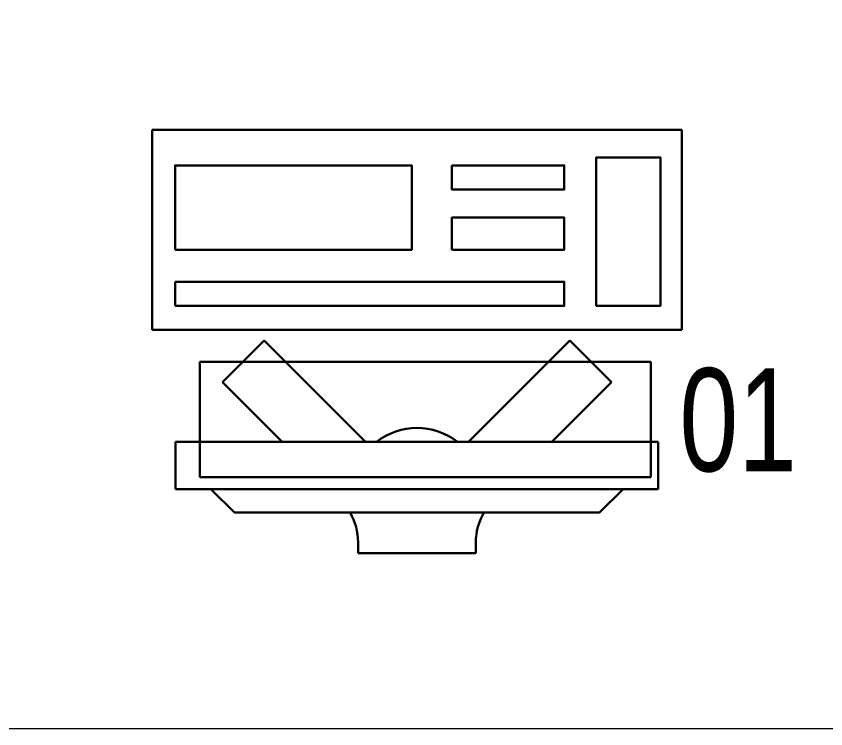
# Model space of a CAD drawing. Header units: millimetres. Extents: x 26027 to 581921, y 7230 to 233891.
# Drawn here: x 482583 to 483271, y 140411 to 141016 of the extents above; entities that cross this region are included whole.
import ezdxf

# ---------------------------------------------------------------- set-up
doc = ezdxf.new("R2010")
doc.units = ezdxf.units.MM
doc.header["$LTSCALE"] = 5
doc.layers.add('GE-ARCHITECTURAL_ELEMENTS', color=8, linetype='Continuous', lineweight=30)
doc.layers.add('Medical Equipment and Furniture', color=252, linetype='Continuous', lineweight=0)
doc.styles.add('X3G_ENTITY_257CFD', font='swisscl.ttf', dxfattribs={"height": 200})

# ---------------------------------------------------------------- blocks, each defined once
blk = doc.blocks.new('ITCWLS1-P')
at = {"layer": 'GE-ARCHITECTURAL_ELEMENTS'}
for p, q in [((-0.17, 0.45), (-0.17, 0)), ((-0.17, 0.45), (0, 0.45)), ((0, 0.45), (0, 0)), ((-0.26509, 0.43, 0), (-0.30509, 0.43, 0)), ((-0.30509, 0.43, 0), (-0.30509, 0.02, 0)), ((-0.26509, 0.43, 0), (-0.26509, 0.02, 0)), ((-0.14957, 0.43047), (-0.12914, 0.43047)), ((-0.12914, 0.43047), (-0.12914, 0.40893)), ((-0.197, 0.40939), (-0.295, 0.40939)), ((-0.295, 0.02639), (-0.295, 0.40939)), ((-0.197, 0.02639), (-0.197, 0.40939)), ((-0.32509, 0.38, 0), (-0.30509, 0.4, 0)), ((-0.32509, 0.38, 0), (-0.32509, 0.07, 0)), ((-0.35032, 0.275), (-0.35961, 0.275)), ((-0.35961, 0.175), (-0.35961, 0.275)), ((-0.35032, 0.175), (-0.35961, 0.175)), ((-0.32509, 0.07, 0), (-0.30509, 0.05, 0)), ((-0.197, 0.02639), (-0.295, 0.02639)), ((-0.30509, 0.02, 0), (-0.26509, 0.02, 0)), ((-0.17, 0), (0, 0))]:
    blk.add_line(p, q, dxfattribs=at)
at = {"layer": 'GE-ARCHITECTURAL_ELEMENTS', "extrusion": (2.48281e-10, 3.18408e-10, -1)}
for p, q in [((-0.26509, 0.33952), (-0.21443, 0.39019)), ((-0.17907, 0.35483), (-0.21443, 0.39019)), ((-0.26509, 0.26881), (-0.17907, 0.35483))]:
    blk.add_line(p, q, dxfattribs=at)
at = {"layer": 'GE-ARCHITECTURAL_ELEMENTS', "extrusion": (2.48281e-10, -3.18408e-10, -1)}
for p, q in [((-0.26509, 0.18119), (-0.17907, 0.09517)), ((-0.26509, 0.11048), (-0.21443, 0.05981)), ((-0.17907, 0.09517), (-0.21443, 0.05981))]:
    blk.add_line(p, q, dxfattribs=at)
at = {"layer": 'GE-ARCHITECTURAL_ELEMENTS'}
for points in [[(-0.12914, 0.40893), (-0.12914, 0.09996), (-0.14957, 0.09996), (-0.14957, 0.43047)], [(-0.14957, 0.09997), (-0.14957, 0.09997), (-0.14957, 0.09997), (-0.14957, 0.09997), (-0.14957, 0.09997), (-0.14957, 0.09997), (-0.14957, 0.09997), (-0.14957, 0.09997), (-0.14957, 0.09997)], [(-0.14957, 0.09997), (-0.14957, 0.09997), (-0.14957, 0.09997), (-0.14957, 0.09997), (-0.14957, 0.09997), (-0.14957, 0.09997), (-0.14957, 0.09997), (-0.14957, 0.09997), (-0.14957, 0.09997), (-0.14957, 0.09997), (-0.14957, 0.09997), (-0.14957, 0.09997), (-0.14957, 0.09997), (-0.14957, 0.09997), (-0.14957, 0.09997), (-0.14957, 0.09997), (-0.14957, 0.09997), (-0.14957, 0.09997)], [(-0.14957, 0.09996), (-0.14957, 0.09996), (-0.14957, 0.09996), (-0.14957, 0.09996), (-0.14957, 0.09996), (-0.14957, 0.09996), (-0.14957, 0.09996), (-0.14957, 0.09996), (-0.14957, 0.09996), (-0.14957, 0.09996)], [(-0.14957, 0.09996), (-0.14957, 0.09996), (-0.14957, 0.09996), (-0.14957, 0.09996), (-0.14957, 0.09996), (-0.14957, 0.09996), (-0.14957, 0.09996)], [(-0.14957, 0.09997), (-0.14957, 0.09997), (-0.14957, 0.09997), (-0.14957, 0.09997), (-0.14957, 0.09997), (-0.14957, 0.09997), (-0.14957, 0.09997), (-0.14957, 0.09997), (-0.14957, 0.09997), (-0.14957, 0.09997)], [(-0.14957, 0.09997), (-0.14957, 0.09997), (-0.14957, 0.09997), (-0.14957, 0.09997), (-0.14957, 0.09997), (-0.14957, 0.09997), (-0.14957, 0.09997), (-0.14957, 0.09997), (-0.14957, 0.09997), (-0.14957, 0.09997), (-0.14957, 0.09997), (-0.14957, 0.09997), (-0.14957, 0.09997), (-0.14957, 0.09997), (-0.14957, 0.09997)], [(-0.14957, 0.09997), (-0.14957, 0.09997), (-0.14957, 0.09997), (-0.14957, 0.09997), (-0.14957, 0.09997), (-0.14957, 0.09997), (-0.14957, 0.09997), (-0.14957, 0.09997), (-0.14957, 0.09997), (-0.14957, 0.09997)], [(-0.14957, 0.09997), (-0.14957, 0.09997), (-0.14957, 0.09997), (-0.14957, 0.09997), (-0.14957, 0.09997), (-0.14957, 0.09997), (-0.14957, 0.09997), (-0.14957, 0.09997), (-0.14957, 0.09997), (-0.14957, 0.09997)], [(-0.14957, 0.09996), (-0.14957, 0.09996), (-0.14957, 0.09996), (-0.14957, 0.09996), (-0.14957, 0.09996), (-0.14957, 0.09996), (-0.14957, 0.09996), (-0.14957, 0.09996), (-0.14957, 0.09996), (-0.14957, 0.09996), (-0.14957, 0.09996), (-0.14957, 0.09996), (-0.14957, 0.09996), (-0.14957, 0.09996), (-0.14957, 0.09996), (-0.14957, 0.09996), (-0.14957, 0.09996), (-0.14957, 0.09996), (-0.14957, 0.09997), (-0.14957, 0.09997), (-0.14957, 0.09997), (-0.14957, 0.09997), (-0.14957, 0.09997), (-0.14957, 0.09997), (-0.14957, 0.09997), (-0.14957, 0.09997), (-0.14957, 0.09997), (-0.14957, 0.09997), (-0.14957, 0.09997), (-0.14957, 0.09997), (-0.14957, 0.09997), (-0.14957, 0.09997), (-0.14956, 0.09997), (-0.14956, 0.09997), (-0.14956, 0.09997), (-0.14956, 0.09996), (-0.14956, 0.09996), (-0.14956, 0.09996), (-0.14956, 0.09996), (-0.14956, 0.09996), (-0.14956, 0.09996), (-0.14956, 0.09996), (-0.14956, 0.09996), (-0.14956, 0.09996), (-0.14956, 0.09996), (-0.14956, 0.09996), (-0.14956, 0.09996), (-0.14956, 0.09996), (-0.14957, 0.09996), (-0.14957, 0.09996), (-0.14957, 0.09996), (-0.14957, 0.09996), (-0.14957, 0.09996), (-0.14957, 0.09996)], [(-0.14957, 0.09996), (-0.14957, 0.09996), (-0.14957, 0.09996), (-0.14957, 0.09996), (-0.14957, 0.09996), (-0.14957, 0.09996), (-0.14957, 0.09996), (-0.14957, 0.09996), (-0.14957, 0.09996), (-0.14957, 0.09996), (-0.14957, 0.09997), (-0.14957, 0.09997), (-0.14957, 0.09997), (-0.14957, 0.09996), (-0.14957, 0.09996), (-0.14957, 0.09996), (-0.14957, 0.09996), (-0.14957, 0.09996), (-0.14957, 0.09996), (-0.14957, 0.09997), (-0.14957, 0.09997), (-0.14957, 0.09997), (-0.14957, 0.09997), (-0.14957, 0.09997), (-0.14957, 0.09997), (-0.14957, 0.09997), (-0.14957, 0.09997), (-0.14957, 0.09997), (-0.14957, 0.09997), (-0.14957, 0.09997), (-0.14957, 0.09997), (-0.14957, 0.09997), (-0.14957, 0.09997), (-0.14957, 0.09997), (-0.14957, 0.09997), (-0.14957, 0.09997), (-0.14957, 0.09997), (-0.14957, 0.09997), (-0.14957, 0.09997), (-0.14957, 0.09997), (-0.14957, 0.09997), (-0.14957, 0.09997), (-0.14957, 0.09997), (-0.14957, 0.09997), (-0.14957, 0.09997), (-0.14957, 0.09997), (-0.14957, 0.09997), (-0.14957, 0.09997), (-0.14957, 0.09997), (-0.14957, 0.09997), (-0.14957, 0.09997), (-0.14957, 0.09997), (-0.14957, 0.09997), (-0.14957, 0.09997), (-0.14957, 0.09997), (-0.14957, 0.09997), (-0.14957, 0.09997), (-0.14957, 0.09997), (-0.14957, 0.09997), (-0.14957, 0.09997), (-0.14957, 0.09997), (-0.14957, 0.09997), (-0.14957, 0.09997), (-0.14957, 0.09997), (-0.14957, 0.09997), (-0.14957, 0.09997), (-0.14957, 0.09997), (-0.14957, 0.09997), (-0.14957, 0.09997), (-0.14957, 0.09997), (-0.14957, 0.09997), (-0.14957, 0.09997), (-0.14957, 0.09997), (-0.14957, 0.09997), (-0.14957, 0.09997), (-0.14957, 0.09997), (-0.14957, 0.09997), (-0.14957, 0.09997), (-0.14957, 0.09997), (-0.14957, 0.09997), (-0.14956, 0.09997), (-0.14957, 0.09997), (-0.14957, 0.09997), (-0.14957, 0.09997), (-0.14957, 0.09997), (-0.14956, 0.09997), (-0.14957, 0.09997), (-0.14957, 0.09997), (-0.14957, 0.09997), (-0.14957, 0.09997), (-0.14957, 0.09997), (-0.14957, 0.09997), (-0.14957, 0.09997), (-0.14957, 0.09997), (-0.14957, 0.09997), (-0.14957, 0.09997), (-0.14956, 0.09997), (-0.14957, 0.09996), (-0.14957, 0.09996), (-0.14957, 0.09996), (-0.14956, 0.09996), (-0.14957, 0.09996), (-0.14957, 0.09996), (-0.14957, 0.09996), (-0.14957, 0.09996), (-0.14957, 0.09996), (-0.14957, 0.09996), (-0.14957, 0.09996), (-0.14957, 0.09996), (-0.14957, 0.09996), (-0.14957, 0.09996)], [(-0.14957, 0.09996), (-0.14957, 0.09996), (-0.14957, 0.09996), (-0.14957, 0.09996), (-0.14957, 0.09996), (-0.14957, 0.09996), (-0.14957, 0.09996), (-0.14957, 0.09996)], [(-0.14957, 0.09996), (-0.14957, 0.09996), (-0.14957, 0.09996), (-0.14957, 0.09996), (-0.14957, 0.09996), (-0.14957, 0.09996), (-0.14957, 0.09996), (-0.14957, 0.09996), (-0.14957, 0.09996), (-0.14957, 0.09996), (-0.14957, 0.09996), (-0.14957, 0.09996), (-0.14957, 0.09996), (-0.14957, 0.09996), (-0.14957, 0.09996), (-0.14957, 0.09996), (-0.14957, 0.09996), (-0.14957, 0.09996), (-0.14957, 0.09996), (-0.14957, 0.09996), (-0.14957, 0.09996), (-0.14957, 0.09996), (-0.14957, 0.09996), (-0.14957, 0.09996), (-0.14957, 0.09996), (-0.14957, 0.09996), (-0.14957, 0.09996), (-0.14957, 0.09996), (-0.14957, 0.09996), (-0.14957, 0.09996), (-0.14957, 0.09996), (-0.14957, 0.09996), (-0.14957, 0.09996), (-0.14957, 0.09996), (-0.14957, 0.09996), (-0.14957, 0.09996), (-0.14957, 0.09996), (-0.14957, 0.09996), (-0.14957, 0.09996), (-0.14957, 0.09996), (-0.14957, 0.09996), (-0.14957, 0.09996), (-0.14957, 0.09996), (-0.14957, 0.09996), (-0.14957, 0.09996), (-0.14957, 0.09996), (-0.14957, 0.09996), (-0.14957, 0.09996), (-0.14956, 0.09996), (-0.14956, 0.09996), (-0.14956, 0.09996), (-0.14956, 0.09996), (-0.14957, 0.09996), (-0.14957, 0.09996), (-0.14957, 0.09996), (-0.14957, 0.09996), (-0.14957, 0.09996), (-0.14957, 0.09996), (-0.14956, 0.09996), (-0.14957, 0.09996), (-0.14957, 0.09996), (-0.14957, 0.09996), (-0.14957, 0.09996), (-0.14957, 0.09996), (-0.14957, 0.09996), (-0.14957, 0.09996), (-0.14957, 0.09996), (-0.14957, 0.09996), (-0.14957, 0.09996), (-0.14956, 0.09996), (-0.14956, 0.09996), (-0.14957, 0.09996), (-0.14957, 0.09996), (-0.14957, 0.09996), (-0.14957, 0.09996), (-0.14957, 0.09996), (-0.14957, 0.09996), (-0.14957, 0.09996), (-0.14957, 0.09996), (-0.14957, 0.09996), (-0.14957, 0.09996), (-0.14957, 0.09996), (-0.14957, 0.09996), (-0.14957, 0.09996), (-0.14957, 0.09996), (-0.14957, 0.09996), (-0.14957, 0.09996), (-0.14957, 0.09996), (-0.14957, 0.09996)], [(-0.14957, 0.09996), (-0.14957, 0.09996), (-0.14957, 0.09996), (-0.14957, 0.09996), (-0.14957, 0.09996), (-0.14957, 0.09996), (-0.14957, 0.09996), (-0.14957, 0.09996), (-0.14957, 0.09996), (-0.14957, 0.09996), (-0.14957, 0.09996), (-0.14957, 0.09996)], [(-0.14957, 0.09996), (-0.14957, 0.09996), (-0.14956, 0.09996), (-0.14956, 0.09996), (-0.14956, 0.09996), (-0.14956, 0.09996), (-0.14957, 0.09996)], [(-0.14957, 0.09996), (-0.14957, 0.09996), (-0.14957, 0.09996), (-0.14957, 0.09996), (-0.14957, 0.09996), (-0.14957, 0.09996), (-0.14957, 0.09996), (-0.14957, 0.09996), (-0.14957, 0.09996), (-0.14956, 0.09996), (-0.14956, 0.09996), (-0.14956, 0.09996), (-0.14956, 0.09996), (-0.14956, 0.09996), (-0.14956, 0.09996), (-0.14956, 0.09996), (-0.14957, 0.09996)]]:
    blk.add_lwpolyline(points, dxfattribs=at)
for points in [[(-0.1019, 0.43047), (-0.03039, 0.43047), (-0.03039, 0.22944), (-0.1019, 0.22944)], [(-0.1019, 0.19536), (-0.07466, 0.19536), (-0.07466, 0.09996), (-0.1019, 0.09996)], [(-0.03039, 0.19536), (-0.05082, 0.19536), (-0.05082, 0.09996), (-0.03039, 0.09996)], [(-0.14956, 0.09996), (-0.14956, 0.09996), (-0.14956, 0.09996), (-0.14956, 0.09996), (-0.14956, 0.09996), (-0.14956, 0.09996), (-0.14956, 0.09996), (-0.14956, 0.09996), (-0.14957, 0.09996), (-0.14957, 0.09996), (-0.14957, 0.09996), (-0.14957, 0.09996), (-0.14957, 0.09996), (-0.14957, 0.09996), (-0.14957, 0.09996), (-0.14957, 0.09996), (-0.14957, 0.09996), (-0.14957, 0.09996), (-0.14957, 0.09996), (-0.14957, 0.09996), (-0.14957, 0.09996), (-0.14957, 0.09996), (-0.14957, 0.09996), (-0.14957, 0.09996), (-0.14957, 0.09996), (-0.14957, 0.09996), (-0.14957, 0.09996), (-0.14957, 0.09996), (-0.14957, 0.09996), (-0.14957, 0.09996), (-0.14957, 0.09996), (-0.14957, 0.09996), (-0.14957, 0.09996), (-0.14957, 0.09996), (-0.14957, 0.09996), (-0.14957, 0.09996), (-0.14957, 0.09996), (-0.14957, 0.09996), (-0.14957, 0.09996), (-0.14957, 0.09996), (-0.14957, 0.09996), (-0.14957, 0.09996), (-0.14957, 0.09996), (-0.14957, 0.09996), (-0.14957, 0.09996), (-0.14957, 0.09996), (-0.14957, 0.09996), (-0.14957, 0.09996), (-0.14957, 0.09996), (-0.14957, 0.09996), (-0.14957, 0.09996), (-0.14957, 0.09996), (-0.14957, 0.09996), (-0.14957, 0.09996), (-0.14957, 0.09996), (-0.14957, 0.09996), (-0.14957, 0.09996), (-0.14956, 0.09996), (-0.14956, 0.09996), (-0.14956, 0.09996), (-0.14956, 0.09996), (-0.14956, 0.09996), (-0.14956, 0.09996), (-0.14956, 0.09996), (-0.14956, 0.09996), (-0.14956, 0.09996), (-0.14956, 0.09996), (-0.14956, 0.09996), (-0.14956, 0.09996), (-0.14956, 0.09996), (-0.14956, 0.09996), (-0.14956, 0.09996), (-0.14956, 0.09996), (-0.14956, 0.09996), (-0.14956, 0.09996), (-0.14956, 0.09996), (-0.14956, 0.09996), (-0.14956, 0.09996), (-0.14956, 0.09996), (-0.14956, 0.09996), (-0.14956, 0.09996), (-0.14956, 0.09996), (-0.14956, 0.09996), (-0.14956, 0.09996), (-0.14956, 0.09996), (-0.14956, 0.09996), (-0.14956, 0.09996), (-0.14956, 0.09996), (-0.14956, 0.09996), (-0.14957, 0.09996), (-0.14957, 0.09996), (-0.14957, 0.09996), (-0.14957, 0.09996), (-0.14957, 0.09996), (-0.14957, 0.09996), (-0.14957, 0.09996), (-0.14957, 0.09996), (-0.14957, 0.09996), (-0.14957, 0.09996), (-0.14957, 0.09996), (-0.14957, 0.09996), (-0.14957, 0.09996), (-0.14957, 0.09996), (-0.14957, 0.09996), (-0.14957, 0.09996), (-0.14957, 0.09996), (-0.14957, 0.09996), (-0.14957, 0.09996), (-0.14957, 0.09996), (-0.14957, 0.09996), (-0.14957, 0.09996), (-0.14957, 0.09996), (-0.14957, 0.09996), (-0.14957, 0.09996), (-0.14957, 0.09996), (-0.14957, 0.09996), (-0.14957, 0.09996), (-0.14957, 0.09996), (-0.14957, 0.09996), (-0.14957, 0.09996), (-0.14957, 0.09996), (-0.14957, 0.09996), (-0.14957, 0.09996), (-0.14957, 0.09996), (-0.14957, 0.09996), (-0.14957, 0.09996), (-0.14957, 0.09996), (-0.14957, 0.09996), (-0.14957, 0.09996), (-0.14957, 0.09996), (-0.14957, 0.09996), (-0.14957, 0.09996), (-0.14957, 0.09996), (-0.14957, 0.09996), (-0.14957, 0.09996), (-0.14957, 0.09996), (-0.14957, 0.09996), (-0.14957, 0.09996), (-0.14957, 0.09996), (-0.14957, 0.09996), (-0.14957, 0.09996), (-0.14957, 0.09996), (-0.14957, 0.09996), (-0.14957, 0.09996), (-0.14957, 0.09996), (-0.14957, 0.09996), (-0.14957, 0.09996), (-0.14957, 0.09996), (-0.14957, 0.09996), (-0.14957, 0.09996), (-0.14957, 0.09996), (-0.14957, 0.09996), (-0.14957, 0.09996), (-0.14957, 0.09996), (-0.14956, 0.09996), (-0.14956, 0.09996), (-0.14956, 0.09996), (-0.14956, 0.09996), (-0.14956, 0.09996), (-0.14956, 0.09996), (-0.14956, 0.09996), (-0.14956, 0.09996), (-0.14956, 0.09996), (-0.14956, 0.09996), (-0.14956, 0.09996), (-0.14956, 0.09996), (-0.14956, 0.09996), (-0.14956, 0.09996), (-0.14956, 0.09996), (-0.14956, 0.09996), (-0.14956, 0.09996), (-0.14956, 0.09996), (-0.14956, 0.09996), (-0.14956, 0.09996), (-0.14956, 0.09996), (-0.14956, 0.09996), (-0.14956, 0.09996), (-0.14956, 0.09996), (-0.14956, 0.09996), (-0.14956, 0.09996), (-0.14956, 0.09996), (-0.14956, 0.09996), (-0.14956, 0.09996), (-0.14956, 0.09996), (-0.14956, 0.09996), (-0.14956, 0.09996), (-0.14956, 0.09996), (-0.14956, 0.09996), (-0.14956, 0.09996), (-0.14956, 0.09996), (-0.14956, 0.09996), (-0.14956, 0.09996), (-0.14956, 0.09996), (-0.14956, 0.09996), (-0.14956, 0.09996), (-0.14956, 0.09996), (-0.14956, 0.09996), (-0.14956, 0.09996), (-0.14956, 0.09996), (-0.14956, 0.09996), (-0.14956, 0.09996), (-0.14957, 0.09996), (-0.14957, 0.09996), (-0.14957, 0.09996), (-0.14957, 0.09996), (-0.14957, 0.09996), (-0.14957, 0.09996), (-0.14957, 0.09996), (-0.14957, 0.09996), (-0.14957, 0.09996), (-0.14957, 0.09996), (-0.14957, 0.09996), (-0.14957, 0.09996), (-0.14957, 0.09996), (-0.14957, 0.09996), (-0.14957, 0.09996), (-0.14957, 0.09996), (-0.14957, 0.09996), (-0.14957, 0.09996), (-0.14957, 0.09996), (-0.14957, 0.09996), (-0.14957, 0.09996), (-0.14957, 0.09996), (-0.14957, 0.09996), (-0.14957, 0.09996), (-0.14957, 0.09996), (-0.14957, 0.09996), (-0.14957, 0.09996), (-0.14957, 0.09996), (-0.14957, 0.09996), (-0.14957, 0.09996), (-0.14957, 0.09996), (-0.14957, 0.09996), (-0.14957, 0.09996), (-0.14957, 0.09996), (-0.14956, 0.09996), (-0.14956, 0.09996), (-0.14956, 0.09996), (-0.14956, 0.09996), (-0.14956, 0.09996), (-0.14956, 0.09996), (-0.14956, 0.09996), (-0.14956, 0.09996), (-0.14956, 0.09996), (-0.14956, 0.09996), (-0.14956, 0.09996), (-0.14956, 0.09996), (-0.14956, 0.09996), (-0.14956, 0.09996), (-0.14956, 0.09996), (-0.14956, 0.09996), (-0.14956, 0.09996), (-0.14956, 0.09996), (-0.14956, 0.09996), (-0.14956, 0.09996), (-0.14956, 0.09996), (-0.14956, 0.09996), (-0.14956, 0.09996), (-0.14956, 0.09996), (-0.14956, 0.09996), (-0.14956, 0.09996), (-0.14956, 0.09996), (-0.14956, 0.09996), (-0.14956, 0.09996), (-0.14956, 0.09996), (-0.14956, 0.09996), (-0.14956, 0.09996), (-0.14956, 0.09996), (-0.14956, 0.09996), (-0.14956, 0.09996), (-0.14956, 0.09996), (-0.14956, 0.09996), (-0.14956, 0.09996), (-0.14956, 0.09996), (-0.14956, 0.09996), (-0.14956, 0.09996), (-0.14956, 0.09996)], [(-0.14957, 0.09996), (-0.14957, 0.09996), (-0.14957, 0.09996), (-0.14957, 0.09996), (-0.14957, 0.09996), (-0.14957, 0.09996), (-0.14957, 0.09996), (-0.14957, 0.09996), (-0.14957, 0.09996), (-0.14957, 0.09996), (-0.14957, 0.09996), (-0.14957, 0.09996), (-0.14957, 0.09996), (-0.14957, 0.09996), (-0.14957, 0.09996), (-0.14957, 0.09996), (-0.14957, 0.09996), (-0.14957, 0.09996), (-0.14957, 0.09996), (-0.14957, 0.09996), (-0.14957, 0.09996), (-0.14957, 0.09996), (-0.14957, 0.09996), (-0.14957, 0.09996), (-0.14957, 0.09996), (-0.14957, 0.09996), (-0.14957, 0.09996), (-0.14957, 0.09996), (-0.14957, 0.09996), (-0.14957, 0.09996), (-0.14957, 0.09996), (-0.14957, 0.09996), (-0.14957, 0.09996), (-0.14957, 0.09996), (-0.14957, 0.09996), (-0.14957, 0.09996), (-0.14957, 0.09996), (-0.14957, 0.09996), (-0.14957, 0.09996), (-0.14957, 0.09996), (-0.14957, 0.09996), (-0.14957, 0.09996), (-0.14957, 0.09996), (-0.14957, 0.09996), (-0.14957, 0.09996), (-0.14957, 0.09996), (-0.14957, 0.09996), (-0.14957, 0.09996), (-0.14957, 0.09996), (-0.14957, 0.09996), (-0.14957, 0.09996), (-0.14957, 0.09996), (-0.14957, 0.09996), (-0.14957, 0.09996), (-0.14957, 0.09996), (-0.14957, 0.09996), (-0.14957, 0.09996), (-0.14957, 0.09996), (-0.14957, 0.09996), (-0.14957, 0.09996), (-0.14957, 0.09996), (-0.14957, 0.09996), (-0.14957, 0.09996), (-0.14957, 0.09996), (-0.14957, 0.09996), (-0.14957, 0.09996), (-0.14957, 0.09996), (-0.14957, 0.09996), (-0.14957, 0.09996), (-0.14957, 0.09996), (-0.14957, 0.09996), (-0.14957, 0.09996), (-0.14957, 0.09996), (-0.14957, 0.09996), (-0.14957, 0.09996), (-0.14957, 0.09996), (-0.14957, 0.09996), (-0.14957, 0.09996), (-0.14957, 0.09996), (-0.14957, 0.09996), (-0.14957, 0.09996), (-0.14957, 0.09996), (-0.14957, 0.09996), (-0.14957, 0.09996), (-0.14957, 0.09996), (-0.14957, 0.09996), (-0.14957, 0.09996), (-0.14957, 0.09996), (-0.14957, 0.09996), (-0.14957, 0.09996), (-0.14957, 0.09996), (-0.14957, 0.09996), (-0.14957, 0.09996), (-0.14957, 0.09996), (-0.14957, 0.09996), (-0.14957, 0.09996), (-0.14957, 0.09996), (-0.14957, 0.09996), (-0.14957, 0.09996), (-0.14957, 0.09996), (-0.14957, 0.09996), (-0.14957, 0.09996), (-0.14957, 0.09996), (-0.14957, 0.09996), (-0.14957, 0.09996), (-0.14957, 0.09996), (-0.14957, 0.09996), (-0.14957, 0.09996), (-0.14957, 0.09996), (-0.14957, 0.09996), (-0.14957, 0.09996), (-0.14957, 0.09996), (-0.14957, 0.09996), (-0.14957, 0.09996), (-0.14957, 0.09996), (-0.14957, 0.09996), (-0.14957, 0.09996), (-0.14957, 0.09996), (-0.14957, 0.09996), (-0.14957, 0.09996), (-0.14957, 0.09996), (-0.14957, 0.09996), (-0.14957, 0.09996), (-0.14957, 0.09996), (-0.14957, 0.09996), (-0.14957, 0.09996), (-0.14957, 0.09996), (-0.14957, 0.09996), (-0.14957, 0.09996), (-0.14957, 0.09996), (-0.14957, 0.09996), (-0.14957, 0.09996), (-0.14957, 0.09996), (-0.14957, 0.09996), (-0.14957, 0.09996), (-0.14957, 0.09996), (-0.14957, 0.09996), (-0.14957, 0.09996), (-0.14957, 0.09996), (-0.14957, 0.09996), (-0.14957, 0.09996), (-0.14957, 0.09996), (-0.14957, 0.09996), (-0.14957, 0.09996), (-0.14957, 0.09996), (-0.14957, 0.09996), (-0.14957, 0.09996), (-0.14957, 0.09996), (-0.14957, 0.09996), (-0.14957, 0.09996), (-0.14957, 0.09996), (-0.14957, 0.09996), (-0.14957, 0.09996), (-0.14957, 0.09996), (-0.14957, 0.09996), (-0.14957, 0.09996), (-0.14957, 0.09996), (-0.14957, 0.09996), (-0.14957, 0.09996), (-0.14957, 0.09996), (-0.14957, 0.09996), (-0.14957, 0.09996), (-0.14957, 0.09996), (-0.14957, 0.09996), (-0.14957, 0.09996), (-0.14957, 0.09996), (-0.14957, 0.09996), (-0.14957, 0.09996), (-0.14957, 0.09996), (-0.14957, 0.09996), (-0.14957, 0.09996), (-0.14957, 0.09996), (-0.14957, 0.09996), (-0.14957, 0.09996), (-0.14957, 0.09996), (-0.14957, 0.09996), (-0.14957, 0.09996), (-0.14957, 0.09996), (-0.14957, 0.09996), (-0.14957, 0.09996), (-0.14957, 0.09996), (-0.14957, 0.09996), (-0.14957, 0.09996), (-0.14957, 0.09996), (-0.14957, 0.09996), (-0.14957, 0.09996), (-0.14957, 0.09996), (-0.14957, 0.09996), (-0.14957, 0.09996), (-0.14957, 0.09996), (-0.14957, 0.09996), (-0.14957, 0.09996), (-0.14957, 0.09996), (-0.14957, 0.09996), (-0.14957, 0.09996), (-0.14957, 0.09996), (-0.14957, 0.09996), (-0.14957, 0.09996), (-0.14957, 0.09996), (-0.14957, 0.09996), (-0.14957, 0.09996), (-0.14957, 0.09996), (-0.14957, 0.09996), (-0.14957, 0.09996), (-0.14957, 0.09996), (-0.14957, 0.09996), (-0.14957, 0.09996), (-0.14957, 0.09996), (-0.14957, 0.09996), (-0.14957, 0.09996), (-0.14957, 0.09996), (-0.14957, 0.09996), (-0.14957, 0.09996), (-0.14957, 0.09996)], [(-0.14957, 0.09996), (-0.14957, 0.09996), (-0.14957, 0.09996), (-0.14957, 0.09996), (-0.14957, 0.09996), (-0.14957, 0.09996), (-0.14957, 0.09996), (-0.14957, 0.09996), (-0.14957, 0.09996), (-0.14957, 0.09996), (-0.14957, 0.09996), (-0.14957, 0.09996), (-0.14957, 0.09996), (-0.14957, 0.09996), (-0.14957, 0.09996), (-0.14957, 0.09996), (-0.14957, 0.09996), (-0.14957, 0.09996), (-0.14957, 0.09996), (-0.14957, 0.09996), (-0.14957, 0.09996), (-0.14957, 0.09996), (-0.14957, 0.09996), (-0.14957, 0.09996), (-0.14957, 0.09996), (-0.14957, 0.09996), (-0.14957, 0.09996), (-0.14957, 0.09996), (-0.14957, 0.09996), (-0.14957, 0.09996), (-0.14957, 0.09996), (-0.14957, 0.09996), (-0.14957, 0.09996), (-0.14957, 0.09996), (-0.14957, 0.09996), (-0.14957, 0.09996), (-0.14957, 0.09996), (-0.14957, 0.09996), (-0.14957, 0.09996), (-0.14957, 0.09996), (-0.14957, 0.09996), (-0.14957, 0.09996), (-0.14957, 0.09996), (-0.14957, 0.09996), (-0.14957, 0.09996), (-0.14957, 0.09996), (-0.14957, 0.09996), (-0.14957, 0.09996), (-0.14957, 0.09996), (-0.14957, 0.09996), (-0.14957, 0.09996), (-0.14957, 0.09996), (-0.14957, 0.09996), (-0.14957, 0.09996), (-0.14957, 0.09996), (-0.14957, 0.09996), (-0.14957, 0.09996), (-0.14957, 0.09996), (-0.14957, 0.09996), (-0.14957, 0.09996), (-0.14957, 0.09996), (-0.14957, 0.09996), (-0.14957, 0.09996), (-0.14957, 0.09996), (-0.14957, 0.09996), (-0.14957, 0.09996), (-0.14957, 0.09996), (-0.14957, 0.09996), (-0.14957, 0.09996), (-0.14957, 0.09996), (-0.14957, 0.09996), (-0.14957, 0.09996), (-0.14957, 0.09996), (-0.14957, 0.09996), (-0.14957, 0.09996), (-0.14957, 0.09996), (-0.14957, 0.09996), (-0.14957, 0.09996), (-0.14957, 0.09996), (-0.14957, 0.09996), (-0.14957, 0.09996), (-0.14957, 0.09996), (-0.14957, 0.09996), (-0.14957, 0.09996), (-0.14957, 0.09996), (-0.14957, 0.09996), (-0.14957, 0.09996), (-0.14957, 0.09996), (-0.14957, 0.09996), (-0.14957, 0.09996), (-0.14957, 0.09996), (-0.14957, 0.09996), (-0.14957, 0.09996), (-0.14957, 0.09996), (-0.14957, 0.09996), (-0.14957, 0.09996), (-0.14957, 0.09996), (-0.14957, 0.09996), (-0.14957, 0.09996), (-0.14957, 0.09996), (-0.14957, 0.09996), (-0.14957, 0.09996), (-0.14957, 0.09996), (-0.14957, 0.09996), (-0.14957, 0.09996), (-0.14957, 0.09996), (-0.14957, 0.09996), (-0.14957, 0.09996), (-0.14957, 0.09996), (-0.14957, 0.09996), (-0.14957, 0.09996), (-0.14957, 0.09996), (-0.14957, 0.09996), (-0.14957, 0.09996), (-0.14957, 0.09996), (-0.14957, 0.09996), (-0.14957, 0.09996), (-0.14957, 0.09996), (-0.14957, 0.09996), (-0.14957, 0.09996), (-0.14957, 0.09996), (-0.14957, 0.09996), (-0.14957, 0.09996), (-0.14957, 0.09996), (-0.14957, 0.09996), (-0.14957, 0.09996), (-0.14957, 0.09996), (-0.14957, 0.09996), (-0.14957, 0.09996), (-0.14957, 0.09996), (-0.14957, 0.09996), (-0.14957, 0.09996), (-0.14957, 0.09996), (-0.14957, 0.09996), (-0.14957, 0.09996), (-0.14957, 0.09996), (-0.14957, 0.09996), (-0.14957, 0.09996), (-0.14957, 0.09996), (-0.14957, 0.09996), (-0.14957, 0.09996), (-0.14957, 0.09996), (-0.14957, 0.09996), (-0.14957, 0.09996), (-0.14957, 0.09996), (-0.14957, 0.09996), (-0.14957, 0.09996), (-0.14957, 0.09996), (-0.14957, 0.09996), (-0.14957, 0.09996), (-0.14957, 0.09996), (-0.14957, 0.09996), (-0.14957, 0.09996), (-0.14957, 0.09996), (-0.14957, 0.09996), (-0.14957, 0.09996), (-0.14957, 0.09996), (-0.14957, 0.09996), (-0.14957, 0.09996), (-0.14957, 0.09996), (-0.14957, 0.09996), (-0.14957, 0.09996), (-0.14957, 0.09996), (-0.14957, 0.09996), (-0.14957, 0.09996), (-0.14957, 0.09996), (-0.14957, 0.09996), (-0.14957, 0.09996), (-0.14957, 0.09996), (-0.14957, 0.09996), (-0.14957, 0.09996), (-0.14957, 0.09996), (-0.14957, 0.09996), (-0.14957, 0.09996), (-0.14957, 0.09996), (-0.14957, 0.09996), (-0.14957, 0.09996), (-0.14957, 0.09996), (-0.14957, 0.09996), (-0.14957, 0.09996), (-0.14957, 0.09996), (-0.14957, 0.09996), (-0.14957, 0.09996), (-0.14957, 0.09996), (-0.14957, 0.09996), (-0.14957, 0.09996), (-0.14957, 0.09996), (-0.14957, 0.09996), (-0.14957, 0.09996), (-0.14957, 0.09996), (-0.14957, 0.09996), (-0.14957, 0.09996), (-0.14957, 0.09996), (-0.14957, 0.09996), (-0.14957, 0.09996), (-0.14957, 0.09996), (-0.14957, 0.09996), (-0.14957, 0.09996), (-0.14957, 0.09996), (-0.14957, 0.09996), (-0.14957, 0.09996), (-0.14957, 0.09996), (-0.14957, 0.09996), (-0.14957, 0.09996), (-0.14957, 0.09996), (-0.14957, 0.09996), (-0.14957, 0.09996), (-0.14957, 0.09996), (-0.14957, 0.09996), (-0.14957, 0.09996), (-0.14957, 0.09996), (-0.14957, 0.09996), (-0.14957, 0.09996), (-0.14957, 0.09996), (-0.14957, 0.09996), (-0.14957, 0.09996), (-0.14957, 0.09996), (-0.14957, 0.09996), (-0.14957, 0.09996)], [(-0.14957, 0.0727), (-0.02358, 0.0727), (-0.02358, 0.01818), (-0.14957, 0.01818)]]:
    blk.add_lwpolyline(points, close=True, dxfattribs=at)
for centre, radius, start, end in [((-0.35032, 0.325), 0.05, 270, 300.30934), ((-0.3089, 0.225), 0.05564, 321.94311, 38.05689), ((-0.35032, 0.125), 0.05, 59.69066, 90)]:
    blk.add_arc(centre, radius, start, end, dxfattribs=at)

msp = doc.modelspace()

# ---------------------------------------------------------------- linework, layer by layer
at = {"layer": 'Medical Equipment and Furniture', "elevation": 0}
msp.add_lwpolyline([(485921.88, 140411.18), (481921.88, 140411.18), (481921.88, 141111.18), (485921.88, 141111.18), (485921.88, 140411.18)], dxfattribs=at)

# ---------------------------------------------------------------- block references
at = {"layer": 'Medical Equipment and Furniture', "extrusion": (-2.34751e-05, -2.20203e-06, 1), "xscale": 1000.000000000004, "yscale": 1000.000000000004, "zscale": 1000.000000000004, "rotation": 89.99858923334608}
msp.add_blockref('ITCWLS1-P', (483148.45, 140919.83, -11.65), dxfattribs=at)

# ---------------------------------------------------------------- texts
at = {"layer": 'Medical Equipment and Furniture', "insert": (483196.29, 140717.31, 0), "char_height": 87.473, "attachment_point": 2, "style": 'X3G_ENTITY_257CFD'}
msp.add_mtext('01', dxfattribs=at)

doc.saveas('drawing.dxf')
